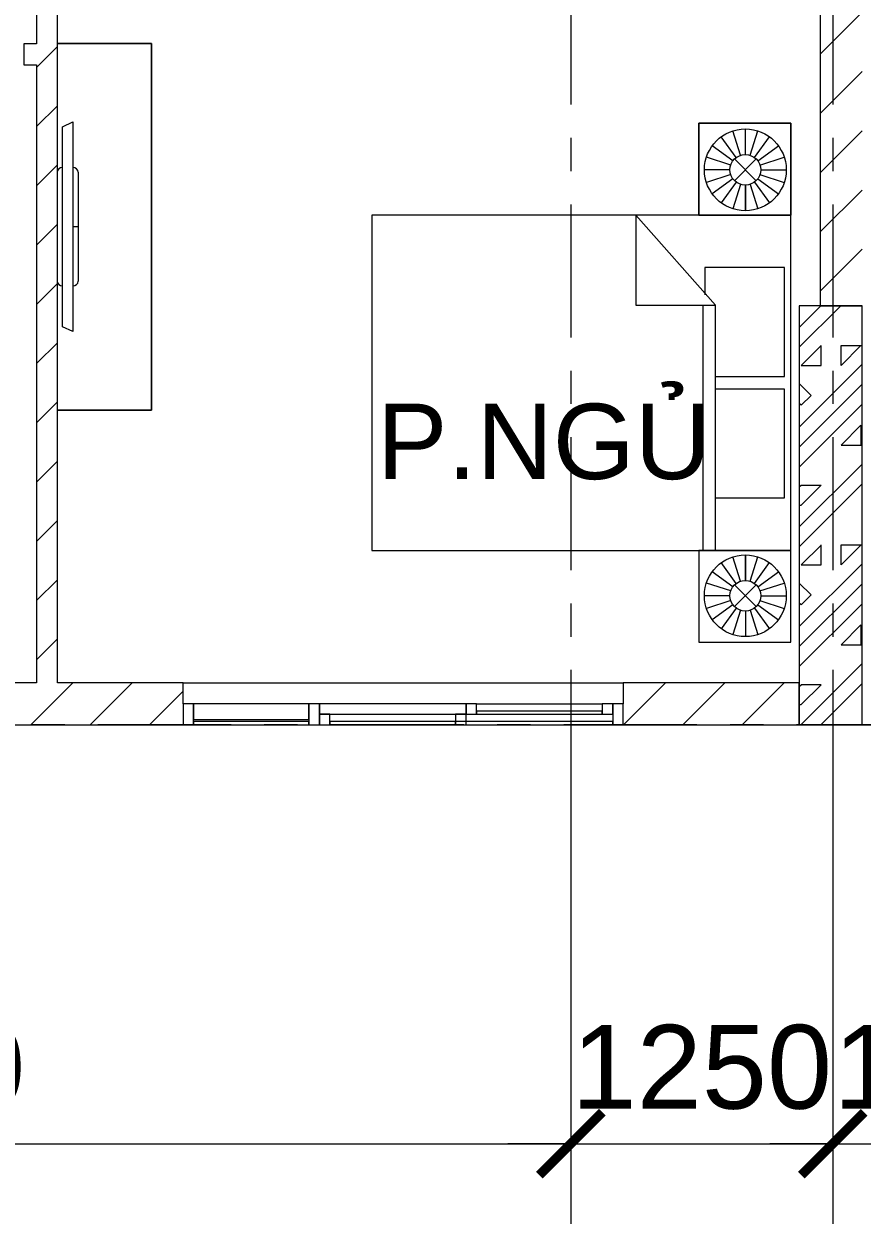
# Model space of a CAD drawing. Header units: millimetres. Extents: x -20144 to 104140, y -11426 to 48263.
# Drawn here: x 5341 to 9341, y -2341 to 3346 of the extents above; entities that cross this region are included whole.
import ezdxf

# ---------------------------------------------------------------- set-up
doc = ezdxf.new("R2010")
doc.units = ezdxf.units.MM
doc.linetypes.add('Grid Line', pattern=[22.225, 12.7, -3.175, 3.175, -3.175])
for name, color, linetype, lineweight in [('CHU', 181, 'Continuous', 5), ('CUA', 31, 'Continuous', 9), ('DIM', 1, 'Continuous', 5), ('HATCH-TUONG', 152, 'Continuous', 9), ('NET CAT', 3, 'Continuous', 5), ('NET-CAT', 3, 'Continuous', 9), ('NET-THAY', 2, 'Continuous', 15), ('THIET BI', 44, 'Continuous', 5), ('TRUC', 225, 'Continuous', 5)]:
    doc.layers.add(name, color=color, linetype=linetype, lineweight=lineweight)
doc.styles.add('Arial_2', font='arial_1.ttf', dxfattribs={"height": 360})
doc.styles.add('TA1', font='arial_1.ttf')
doc.dimstyles.new('D_200_KTx2', dxfattribs={"dimtxt": 400, "dimasz": 300, "dimexe": 300, "dimexo": 300, "dimgap": 160, "dimtad": 1, "dimdec": 0, "dimzin": 9, "dimtxsty": 'TA1', "dimblk": 'ARCHTICK', "dimcen": 1, "dimdle": 300, "dimclrd": 256, "dimclre": 256, "dimclrt": 7, "dimadec": 0, "dimazin": 0, "dimtfac": 1, "dimtdec": 0, "dimtix": 1, "dimtmove": 1, "dimatfit": 3, "dimldrblk": 'ARCHTICK', "dimfxl": 0, "dimtolj": 1, "dimtzin": 0, "dimlwd": -1, "dimlwe": -1, "dimarcsym": 0})
pattern_1 = [(45, (0, 0), (-141.4214, 141.4214), [])]

# ---------------------------------------------------------------- blocks, each defined once
blk = doc.blocks.new('X-GIUONG - X-GIUONG-V15-MẶT BẰNG TẦNG 4')
at = {"layer": 'THIET BI'}
for p, q in [((-800, 0), (-1239, 0)), ((-1239, 0), (-1239, -439)), ((-1239, 0), (-800, 0)), ((-1239, -439), (-1239, 0)), ((-1039.2, -147.8), (-1076.9, -31.8)), ((-1016.6, -144.2), (-1016.6, -22.2)), ((-993.9, -147.8), (-956.3, -31.8)), ((-800, -439), (-800, 0)), ((800, 0), (-800, 0)), ((-800, 0), (-800, -2000)), ((800, 0), (-800, 0)), ((-800, 0), (-800, -439)), ((-800, 0), (-800, -2000)), ((-550, -30), (-550, -410)), ((-30, -30), (-550, -30)), ((-30, -360), (-30, -30)), ((30, -30), (30, -360)), ((550, -30), (30, -30)), ((550, -360), (550, -30)), ((1239, 0), (800, 0)), ((800, 0), (800, -439)), ((800, -2000), (800, 0)), ((1239, 0), (800, 0)), ((800, 0), (800, -439)), ((800, -2000), (800, 0)), ((993.9, -147.8), (956.3, -31.8)), ((1016.6, -144.2), (1016.6, -22.2)), ((1039.2, -147.8), (1076.9, -31.8)), ((1239, -439), (1239, 0)), ((1239, -439), (1239, 0)), ((-1075.8, -174.4), (-1174.4, -102.7)), ((-1059.6, -158.2), (-1131.2, -59.5)), ((-973.5, -158.2), (-901.9, -59.5)), ((-957.4, -174.4), (-858.7, -102.7)), ((957.4, -174.4), (858.7, -102.7)), ((973.5, -158.2), (901.9, -59.5)), ((1059.6, -158.2), (1131.2, -59.5)), ((1075.8, -174.4), (1174.4, -102.7)), ((-1086.1, -194.8), (-1202.1, -157.1)), ((-1068.3, -269.1), (-964.8, -165.6)), ((-1068.3, -165.6), (-964.8, -269.1)), ((-947, -194.8), (-831, -157.1)), ((947, -194.8), (831, -157.1)), ((1068.3, -269.1), (964.8, -165.6)), ((1068.3, -165.6), (964.8, -269.1)), ((1086.1, -194.8), (1202.1, -157.1)), ((-1089.7, -217.4), (-1211.7, -217.4)), ((-943.4, -217.4), (-821.4, -217.4)), ((-821.4, -217.4), (-943.4, -217.4)), ((943.4, -217.4), (821.4, -217.4)), ((821.4, -217.4), (943.4, -217.4)), ((1089.7, -217.4), (1211.7, -217.4)), ((-1086.1, -240), (-1202.1, -277.7)), ((-1075.8, -260.4), (-1174.4, -332.1)), ((-1059.6, -276.6), (-1131.2, -375.2)), ((-973.5, -276.6), (-901.9, -375.2)), ((-957.4, -260.4), (-858.7, -332.1)), ((-947, -240), (-831, -277.7)), ((947, -240), (831, -277.7)), ((957.4, -260.4), (858.7, -332.1)), ((973.5, -276.6), (901.9, -375.2)), ((1059.6, -276.6), (1131.2, -375.2)), ((1075.8, -260.4), (1174.4, -332.1)), ((1086.1, -240), (1202.1, -277.7)), ((-1039.2, -287), (-1076.9, -402.9)), ((-1016.6, -290.5), (-1016.6, -412.5)), ((-993.9, -287), (-956.3, -402.9)), ((993.9, -287), (956.3, -402.9)), ((1016.6, -290.5), (1016.6, -412.5)), ((1039.2, -287), (1076.9, -402.9)), ((-370, -360), (-800, -740)), ((-370, -740), (-370, -360)), ((800, -360), (-370, -360)), ((-1239, -439), (-800, -439)), ((-800, -439), (-1239, -439)), ((-550, -410), (-420, -410)), ((-370, -420), (800, -420)), ((800, -439), (1239, -439)), ((800, -439), (1239, -439)), ((-800, -740), (-370, -740)), ((-800, -2000), (800, -2000)), ((-800, -2000), (800, -2000))]:
    blk.add_line(p, q, dxfattribs=at)
for centre, radius in [((-1016.6, -217.4), 195.1), ((1016.6, -217.4), 195.1), ((-1016.6, -217.4), 73.2), ((1016.6, -217.4), 73.2)]:
    blk.add_circle(centre, radius, dxfattribs=at)
blk = doc.blocks.new('X-TV - X-TV 4-934715-MẶT BẰNG TẦNG 4')
at = {"layer": 'THIET BI'}
for p, q in [((1750, 450), (0, 450)), ((0, 450), (0, 0.6)), ((0, 450), (1750, 450)), ((0, 0.6), (0, 450)), ((1750, 0.6), (1750, 450)), ((1750, 450), (1750, 0.6)), ((375, 75), (1375, 75)), ((397.5, 25), (375, 75)), ((615, 100), (1135, 100)), ((875, 100), (875, 75)), ((1375, 75), (1352.5, 25)), ((1352.5, 25), (397.5, 25))]:
    blk.add_line(p, q, dxfattribs=at)
for centre, start_param, end_param in [((615, 75), 0, 1.570796), ((1135, 75), 4.712389, 6.283185), ((615, 25), 1.570796, 3.072749), ((1135, 25), 3.210436, 4.712389)]:
    blk.add_ellipse(centre, major_axis=(0, 25), ratio=0.9, start_param=start_param, end_param=end_param, dxfattribs=at)
blk = doc.blocks.new('X-PHONG NGU 2 - X-PHONG NGU 2_Recovery_-932889-MẶT BẰNG TẦNG 4')
at = {"layer": 'CUA'}
for p, q in [((-1000, 0), (-1050, 0)), ((-1050, 0), (-1050, -100)), ((-450, 0), (-1000, 0)), ((-1000, 0), (-1000, -75)), ((-1000, -100), (-1000, 0)), ((-450, -75), (-450, 0)), ((-400, 0), (-450, 0)), ((-450, 0), (-450, -100)), ((300, 0), (-400, 0)), ((-400, 0), (-400, -50)), ((-400, -100), (-400, 0)), ((300, -50), (300, 0)), ((350, 0), (300, 0)), ((300, 0), (300, -50)), ((350, -50), (350, 0)), ((350, 0), (950, 0)), ((1000, 0), (950, 0)), ((950, 0), (950, -50)), ((1050, 0), (1000, 0)), ((1000, 0), (1000, -100)), ((1000, -50), (1000, 0)), ((1050, -100), (1050, 0)), ((-400, -50), (300, -50)), ((-350, -50), (-400, -50)), ((-400, -50), (-400, -100)), ((-350, -100), (-350, -50)), ((300, -50), (250, -50)), ((250, -50), (250, -100)), ((300, -50), (350, -50)), ((300, -100), (300, -50)), ((950, -35), (350, -35)), ((350, -35), (350, -50)), ((350, -50), (950, -50)), ((950, -50), (950, -35)), ((950, -50), (1000, -50)), ((-1050, -100), (-1000, -100)), ((-1000, -75), (-450, -75)), ((-450, -85), (-1000, -85)), ((-1000, -85), (-1000, -100)), ((-1000, -100), (-450, -100)), ((-450, -100), (-450, -85)), ((-450, -100), (-400, -100)), ((-400, -100), (-350, -100)), ((250, -85), (-350, -85)), ((-350, -85), (-350, -100)), ((-350, -100), (250, -100)), ((1000, -85), (250, -85)), ((250, -85), (250, -100)), ((250, -100), (250, -85)), ((250, -100), (1000, -100)), ((250, -100), (300, -100)), ((1000, -100), (1000, -85)), ((1000, -100), (1050, -100))]:
    blk.add_line(p, q, dxfattribs=at)
blk = doc.blocks.new('_ARCHTICK')
at = {"color": 0, "linetype": 'ByBlock', "const_width": 0.15}
blk.add_lwpolyline([(-0.5, -0.5), (0.5, 0.5)], dxfattribs=at)
blk = doc.blocks.new('*D317')
at = {"layer": 'Defpoints', "color": 0, "transparency": 16777216}
for p in [(1500.5, -0.1), (7950.5, -0.1), (7950.5, -2000.1)]:
    blk.add_point(p, dxfattribs=at)
at = {"layer": 'DIM', "transparency": 16777216}
for p, q in [((1500.5, -300.1), (1500.5, -2300.1)), ((7950.5, -300.1), (7950.5, -2300.1)), ((1200.5, -2000.1), (8250.5, -2000.1))]:
    blk.add_line(p, q, dxfattribs=at)
at = {"layer": 'DIM', "transparency": 16777216, "xscale": 300, "yscale": 300, "zscale": 300, "rotation": 180}
blk.add_blockref('_ARCHTICK', (1500.5, -2000.1), dxfattribs=at)
at = {"layer": 'DIM', "transparency": 16777216, "xscale": 300, "yscale": 300, "zscale": 300}
blk.add_blockref('_ARCHTICK', (7950.5, -2000.1), dxfattribs=at)
at = {"layer": 'DIM', "color": 7, "transparency": 16777216, "insert": (4725.5, -1635.8), "char_height": 400, "attachment_point": 5, "style": 'TA1'}
blk.add_mtext('\\A1;6450', dxfattribs=at)
blk = doc.blocks.new('*D318')
at = {"layer": 'Defpoints', "color": 0, "transparency": 16777216}
for p in [(7950.5, -0.1), (9200.5, -0.1), (9200.5, -2000.1)]:
    blk.add_point(p, dxfattribs=at)
at = {"layer": 'DIM', "transparency": 16777216}
for p, q in [((7950.5, -300.1), (7950.5, -2300.1)), ((9200.5, -300.1), (9200.5, -2300.1)), ((7950.5, -2000.1), (7650.5, -2000.1)), ((7950.5, -2000.1), (9200.5, -2000.1)), ((9200.5, -2000.1), (9500.5, -2000.1))]:
    blk.add_line(p, q, dxfattribs=at)
at = {"layer": 'DIM', "transparency": 16777216, "xscale": 300, "yscale": 300, "zscale": 300}
blk.add_blockref('_ARCHTICK', (7950.5, -2000.1), dxfattribs=at)
at = {"layer": 'DIM', "transparency": 16777216, "xscale": 300, "yscale": 300, "zscale": 300, "rotation": 180}
blk.add_blockref('_ARCHTICK', (9200.5, -2000.1), dxfattribs=at)
at = {"layer": 'DIM', "color": 7, "transparency": 16777216, "insert": (8575.5, -1635.8), "char_height": 400, "attachment_point": 5, "style": 'TA1'}
blk.add_mtext('\\A1;1250', dxfattribs=at)
blk = doc.blocks.new('*D319')
at = {"layer": 'Defpoints', "color": 0, "transparency": 16777216}
for p in [(9200.5, -0.1), (10450.5, -0.1), (10450.5, -2000.1)]:
    blk.add_point(p, dxfattribs=at)
at = {"layer": 'DIM', "transparency": 16777216}
for p, q in [((9200.5, -300.1), (9200.5, -2300.1)), ((10450.5, -300.1), (10450.5, -2300.1)), ((9200.5, -2000.1), (8900.5, -2000.1)), ((9200.5, -2000.1), (10450.5, -2000.1)), ((10450.5, -2000.1), (10750.5, -2000.1))]:
    blk.add_line(p, q, dxfattribs=at)
at = {"layer": 'DIM', "transparency": 16777216, "xscale": 300, "yscale": 300, "zscale": 300}
blk.add_blockref('_ARCHTICK', (9200.5, -2000.1), dxfattribs=at)
at = {"layer": 'DIM', "transparency": 16777216, "xscale": 300, "yscale": 300, "zscale": 300, "rotation": 180}
blk.add_blockref('_ARCHTICK', (10450.5, -2000.1), dxfattribs=at)
at = {"layer": 'DIM', "color": 7, "transparency": 16777216, "insert": (9825.5, -1635.8), "char_height": 400, "attachment_point": 5, "style": 'TA1'}
blk.add_mtext('\\A1;1250', dxfattribs=at)

msp = doc.modelspace()

# ---------------------------------------------------------------- hatches: boundary and pattern name
at = {"layer": 'HATCH-TUONG', "lineweight": 5}
h = msp.add_hatch(dxfattribs=at)
h.set_pattern_fill('FP_6', color=256, style=0, pattern_type=2)
h.set_pattern_definition(pattern_1)
h.paths.add_polyline_path([(5500.5, 199.9), (5500.5, 3749.9), (5400.5, 3749.9), (5400.5, 199.9)], flags=0)
h.paths.add_polyline_path([(5500.5, 4649.9), (5500.5, 5049.9), (5400.5, 5049.9), (5400.5, 4649.9)], flags=0)
h.paths.add_polyline_path([(5500.5, 5799.9), (5500.5, 6949.9), (5400.5, 6949.9), (5400.5, 5799.9)], flags=0)
h = msp.add_hatch(dxfattribs=at)
h.set_pattern_fill('FP_6', color=256, style=0, pattern_type=2)
h.set_pattern_definition(pattern_1)
h.paths.add_polyline_path([(9140.5, 1999.9), (9340.5, 1999.9), (9340.5, 6449.9), (9140.5, 6449.9), (9140.5, 2670.3)], flags=0)
h = msp.add_hatch(dxfattribs=at)
h.set_pattern_fill('FP_6', color=256, style=0, pattern_type=2)
h.set_pattern_definition(pattern_1)
h.paths.add_polyline_path([(5340.5, 3149.9), (5400.5, 3149.9), (5400.5, 3249.9), (5340.5, 3249.9)], flags=0)
h.paths.add_polyline_path([(3201, 3149.9), (4440.5, 3149.9), (4440.5, 3249.9), (600.5, 3249.9), (600.5, 3149.9)], flags=0)
h = msp.add_hatch(dxfattribs=at)
h.set_pattern_fill('FP_6', color=256, style=0, pattern_type=2)
h.set_pattern_definition(pattern_1)
h.paths.add_polyline_path([(8907.3, -0.1), (9040.5, -0.1), (9040.5, 199.9), (8200.5, 199.9), (8200.5, -0.1)], flags=0)
h.paths.add_polyline_path([(4999.2, -0.1), (6100.5, -0.1), (6100.5, 199.9), (4999.2, 199.9)], flags=0)
h.paths.add_polyline_path([(4199.2, -0.1), (4199.2, 199.9), (2400.5, 199.9), (2400.5, -0.1), (3201, -0.1)], flags=0)
at = {"layer": 'NET CAT'}
h = msp.add_hatch(dxfattribs=at)
h.set_pattern_fill('FP_1', color=256, style=0, pattern_type=2)
h.set_pattern_definition([(45, (95.25, 0), (-476.246, 476.246), []), (45, (190.5, 0), (-476.246, 476.246), []), (45, (0, 0), (-476.246, 476.246), []), (45, (476.25, 0), (-476.246, 476.246), []), (45, (571.5, 0), (-476.246, 476.246), []), (0, (381, 95.25), (0, 952.5), [95.25, -857.25]), (0, (476.25, 190.5), (0, 952.5), [95.25, -857.25]), (45, (381, 95.25), (0, 952.49), [134.68, -1212.34]), (45, (476.25, 95.25), (0, 952.49), [134.68, -1212.34]), (0, (381, 95.25), (0, 952.5), [95.25, -857.25]), (90, (-95.25, 95.25), (-952.5, 6e-14), [95.25, -857.25]), (90, (0, 95.25), (-952.5, 6e-14), [190.5, -762]), (45, (-95.25, 190.5), (0, 952.49), [134.68, -1212.34]), (90, (762, 381), (-952.5, 6e-14), [95.25, -857.25]), (0, (666.75, 381), (0, 952.5), [95.25, -857.25]), (45, (666.75, 381), (0, 952.49), [134.68, -1212.34]), (0, (857.25, 95.25), (0, 952.5), [95.25, -857.25]), (0, (857.25, 571.5), (0, 952.5), [95.25, -857.25]), (90, (1047.75, 666.75), (-952.5, 6e-14), [95.25, -857.25]), (45, (857.25, 571.5), (0, 952.49), [269.37, -1077.66]), (45, (952.5, 571.5), (0, 952.49), [134.68, -1212.34]), (45, (1143, 762), (0, 952.49), [134.68, -1212.34]), (0, (1143, 857.25), (0, 952.5), [95.25, -857.25]), (90, (1143, 762), (-952.5, 6e-14), [95.25, -857.25]), (0, (476.25, 762), (0, 952.5), [95.25, -857.25]), (0, (666.75, 857.25), (0, 952.5), [95.25, -857.25]), (90, (571.5, 762), (-952.5, 6e-14), [95.25, -857.25]), (90, (666.75, 762), (-952.5, 6e-14), [95.25, -857.25]), (45, (476.25, 762), (0, 952.49), [134.68, -1212.34]), (45, (666.75, 762), (0, 952.49), [134.68, -1212.34]), (135, (119, 214.8), (-952.49, 6e-14), [134.68, -1212.34]), (135, (238.1, 333.4), (-952.49, 6e-14), [134.68, -1212.34]), (135, (309.56, 404.8), (-952.49, 6e-14), [134.68, -1212.34]), (135, (333.4, 428.6), (-952.49, 6e-14), [134.68, -1212.34]), (135, (381, 476.25), (-952.49, 6e-14), [134.68, -1212.34]), (135, (404.8, 500.06), (-952.49, 6e-14), [134.68, -1212.34]), (135, (476.25, 571.5), (-952.49, 6e-14), [134.68, -1212.34]), (135, (523.9, 619.1), (-952.49, 6e-14), [134.68, -1212.34]), (45, (119, 214.8), (0, 952.49), [95.25, -1251.775]), (45, (238.1, 333.4), (0, 952.49), [67.36, -1279.665]), (45, (404.8, 500.06), (0, 952.49), [67.36, -1279.665]), (45, (309.56, 595.3), (0, 952.49), [67.36, -1279.665]), (45, (476.25, 571.5), (0, 952.49), [67.36, -1279.665]), (45, (381, 666.75), (0, 952.49), [67.36, -1279.665]), (0, (24.2, 309.5), (0, 952.5), [190.04, -762.46]), (0, (238.1, 523.9), (0, 952.5), [95.25, -857.25])])
h.paths.add_polyline_path([(9340.5, -0.1), (9340.5, 1999.9), (9040.5, 1999.9), (9040.5, -0.1)], flags=0)

# ---------------------------------------------------------------- linework, layer by layer
at = {"layer": 'NET CAT', "lineweight": 13}
for p, q in [((9040.5, 1999.9), (9040.5, -0.1)), ((9340.5, 1999.9), (9040.5, 1999.9)), ((9340.5, -0.1), (9340.5, 1999.9)), ((9040.5, -0.1), (9340.5, -0.1))]:
    msp.add_line(p, q, dxfattribs=at)
at = {"layer": 'NET-CAT', "lineweight": 15}
for p, q in [((5400.5, 3749.9), (5400.5, 3249.9)), ((5500.5, 199.9), (5500.5, 3749.9)), ((9140.5, 3599.9), (9140.5, 1999.9)), ((5400.5, 3249.9), (5340.5, 3249.9)), ((5340.5, 3249.9), (5340.5, 3149.9)), ((5340.5, 3149.9), (5400.5, 3149.9)), ((5400.5, 3149.9), (5400.5, 199.9)), ((9140.5, 1999.9), (9340.5, 1999.9)), ((5400.5, 199.9), (4999.2, 199.9)), ((6100.5, 199.9), (5500.5, 199.9)), ((6100.5, 99.9), (6100.5, 199.9)), ((9040.5, 199.9), (8200.5, 199.9)), ((8200.5, 199.9), (8200.5, 99.9)), ((9040.5, -0.1), (9040.5, 199.9)), ((4999.2, -0.1), (6100.5, -0.1)), ((8200.5, -0.1), (9040.5, -0.1))]:
    msp.add_line(p, q, dxfattribs=at)
at = {"layer": 'NET-THAY', "lineweight": 9}
for p, q in [((6100.5, 199.9), (8200.5, 199.9)), ((9340.5, -0.1), (10400.5, -0.1))]:
    msp.add_line(p, q, dxfattribs=at)
at = {"layer": 'TRUC', "linetype": 'Grid Line', "ltscale": 50}
for p, q in [((7950.5, 43599.9), (7950.5, -4500.1)), ((9200.5, 43599.9), (9200.5, -7167.6)), ((43000.5, -0.1), (-12092.4, -0.1))]:
    msp.add_line(p, q, dxfattribs=at)

# ---------------------------------------------------------------- block references
at = {"color": 253, "lineweight": 9, "rotation": 270}
for name, p in [('X-TV - X-TV 4-934715-MẶT BẰNG TẦNG 4', (5499.9, 3252.2)), ('X-GIUONG - X-GIUONG-V15-MẶT BẰNG TẦNG 4', (9000.5, 1632.2))]:
    msp.add_blockref(name, p, dxfattribs=at)
at = {"color": 253, "lineweight": 9}
msp.add_blockref('X-PHONG NGU 2 - X-PHONG NGU 2_Recovery_-932889-MẶT BẰNG TẦNG 4', (7150.5, 99.9), dxfattribs=at)

# ---------------------------------------------------------------- texts
at = {"layer": 'CHU', "color": 253, "insert": (7026.2, 1532.3), "char_height": 360, "width": 1589.74, "attachment_point": 1, "line_spacing_factor": 0.936439, "style": 'Arial_2'}
msp.add_mtext('\\pt2540.0016,5079.9996,7620.0012,10159.9992,12700.0008,15239.9988,17780.0004,20319.9984,22860,25400.0016,27939.9996,30480.0012,33019.9992,35560.0008,38099.9988,40640.0004,43179.9984,45720,48260.0016,50799.9996,53340.0012,55879.9992,58420.0008,60959.9988,63500.0004,66039.9984,68580,71120.0016,73659.9996,76200.0012,78739.9992,81280.0008;P.NGỦ', dxfattribs=at)

# ---------------------------------------------------------------- dimensions: what is measured, and where the dimension line sits
at = {"layer": 'DIM'}
for base, p1, p2, picture, middle in [((7950.5, -2000.1), (1500.5, -0.1), (7950.5, -0.1), '*D317', (4725.5, -1635.8)), ((9200.5, -2000.1), (7950.5, -0.1), (9200.5, -0.1), '*D318', (8575.5, -1635.8)), ((10450.5, -2000.1), (9200.5, -0.1), (10450.5, -0.1), '*D319', (9825.5, -1635.8))]:
    dim = msp.add_linear_dim(base=base, p1=p1, p2=p2, dimstyle='D_200_KTx2', dxfattribs=at)
    dim.commit()
    dim.dimension.update_dxf_attribs({"geometry": picture, "text_midpoint": middle})

doc.saveas('drawing.dxf')
